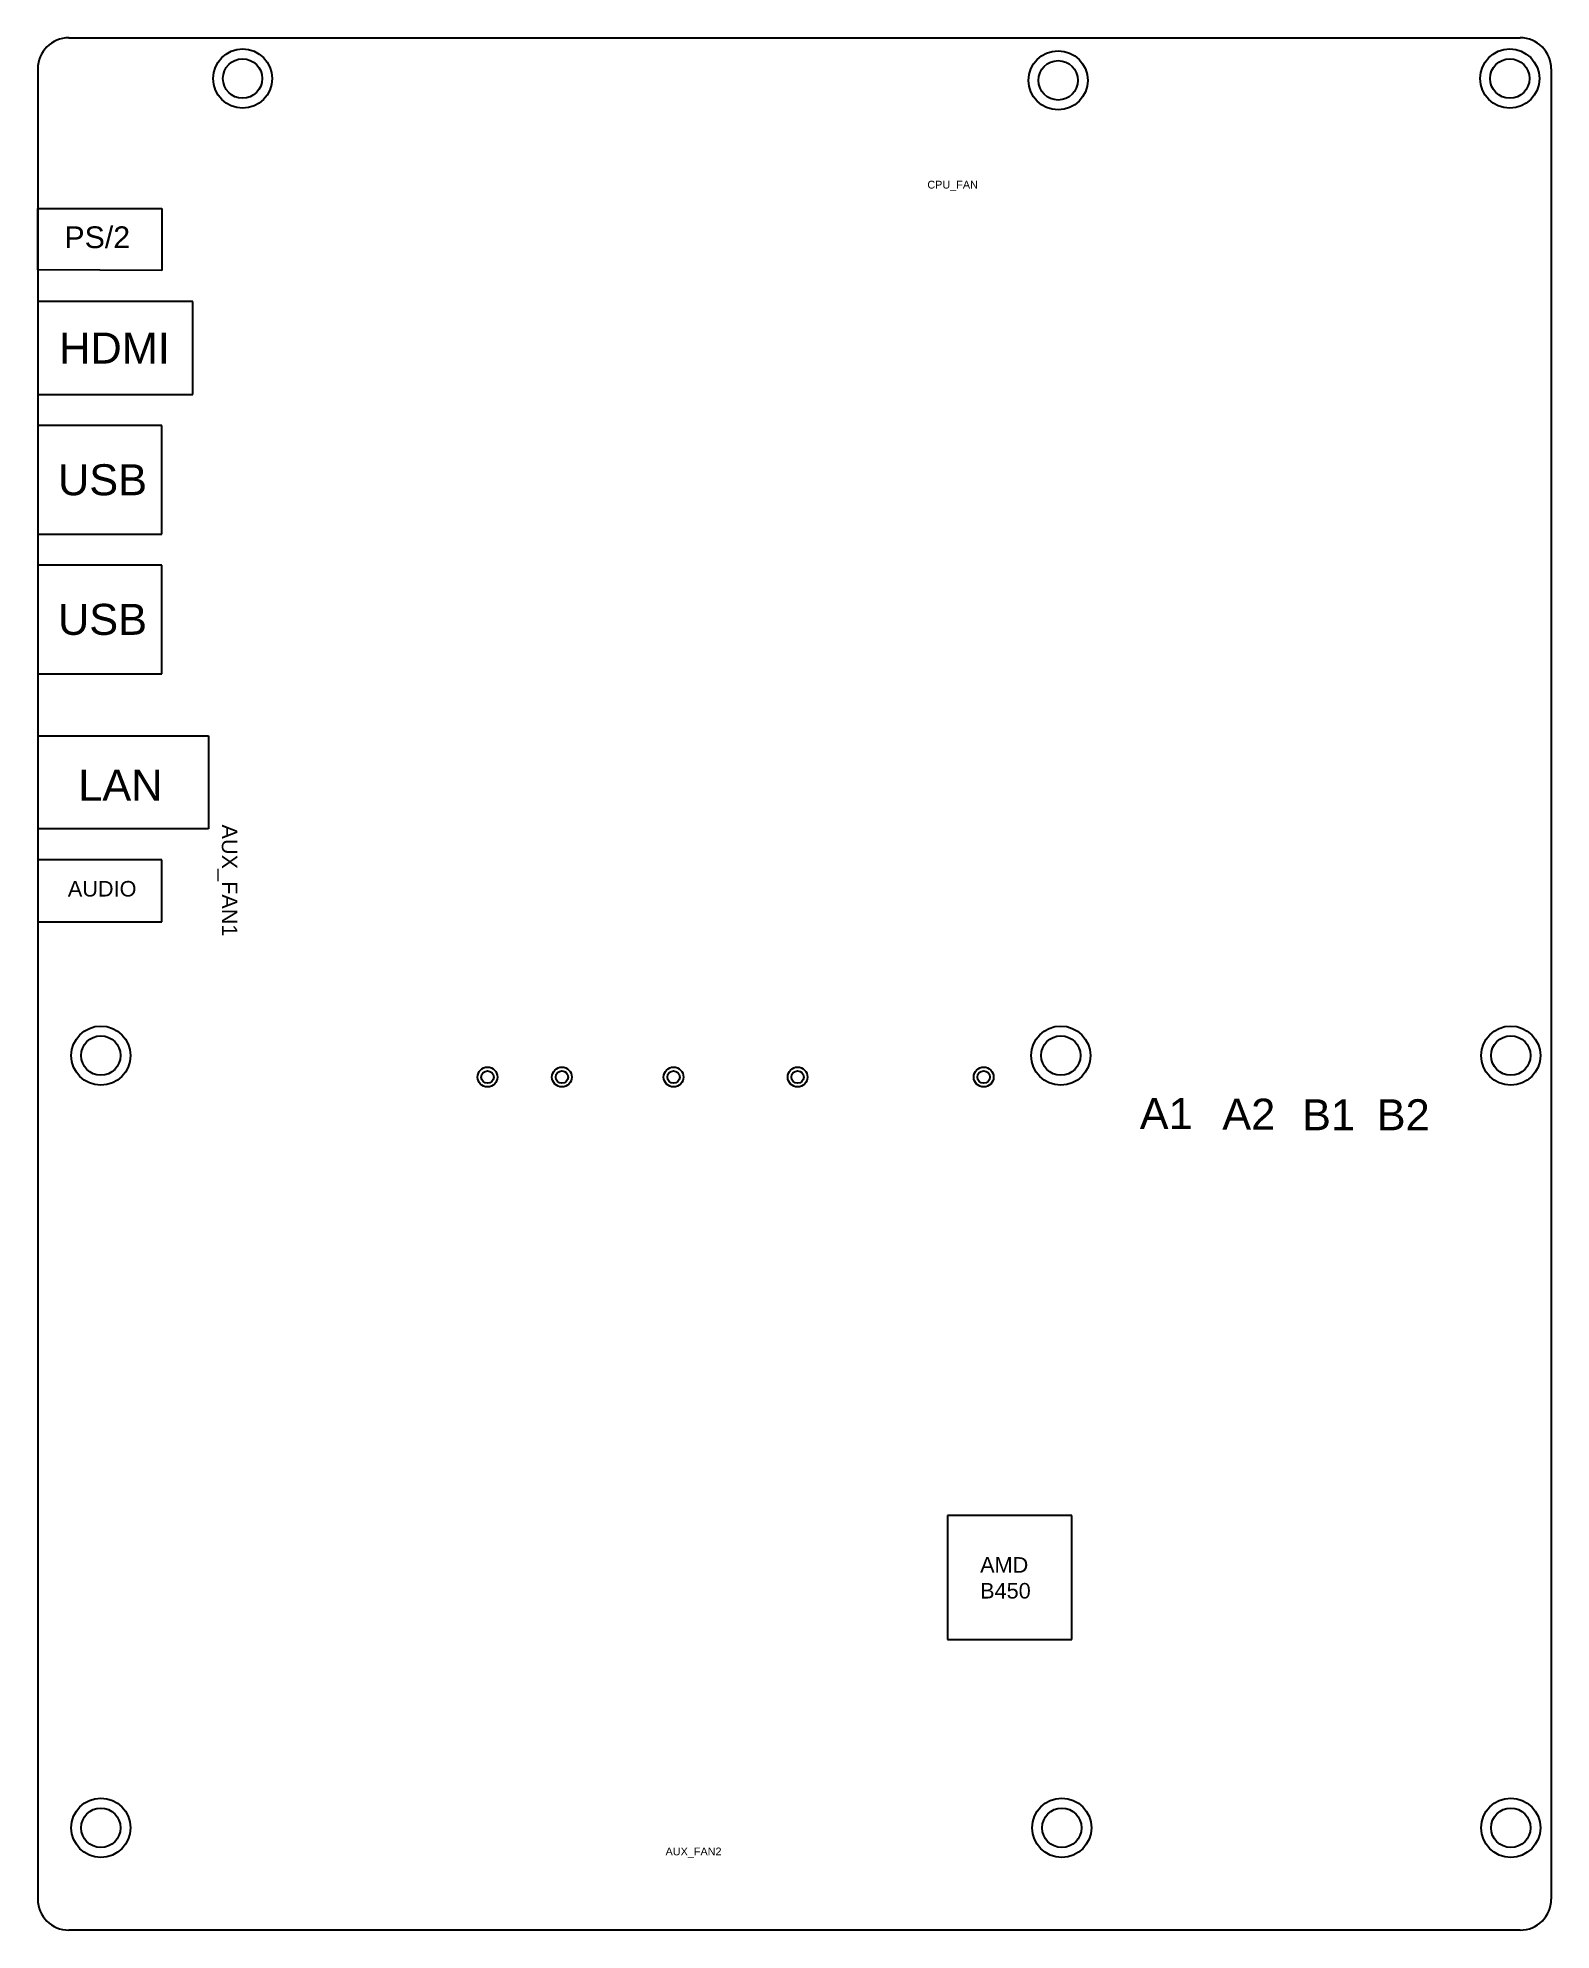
# Model space of a CAD drawing. Header units: centimetres. Extents: x 9.5 to 33.9, y 10.2 to 40.7.
import ezdxf

# ---------------------------------------------------------------- set-up
doc = ezdxf.new("R2010")
doc.units = ezdxf.units.CM
for name, color, linetype in [('auxiliare', 7, 'Continuous'), ('PCB', 130, 'Continuous'), ('Porturi', 50, 'Continuous')]:
    doc.layers.add(name, color=color, linetype=linetype)
doc.layers.add('Linii ajutatoare', color=40, linetype='Continuous', lineweight=0)
doc.layers.add('Note auxiliare', color=253, linetype='Continuous', lineweight=0)
doc.styles.get("Standard").update_dxf_attribs({"font": 'arial.ttf'})

# ---------------------------------------------------------------- blocks, each defined once
blk = doc.blocks.new('Gaura surub stand')
at = {"layer": 'PCB'}
for radius in [0.953, 0.635]:
    blk.add_circle((78, 50), radius, dxfattribs=at)
blk = doc.blocks.new('Gaura surub standuri')
at = {"layer": 'PCB', "xscale": 0.5, "yscale": 0.5, "zscale": 0.5}
blk.add_blockref('Gaura surub stand', (-39, -25), dxfattribs=at)

msp = doc.modelspace()

# ---------------------------------------------------------------- linework, layer by layer
at = {"layer": 'auxiliare'}
for p, q in [((24.202, 16.861), (24.202, 14.861)), ((26.202, 16.861), (24.202, 16.861)), ((26.202, 14.861), (26.202, 16.861)), ((24.202, 14.861), (26.202, 14.861))]:
    msp.add_line(p, q, dxfattribs=at)
for centre, radius in [((16.783, 23.929), 0.16), ((16.783, 23.929), 0.1), ((17.983, 23.929), 0.16), ((17.983, 23.929), 0.1), ((19.783, 23.929), 0.16), ((19.783, 23.929), 0.1), ((21.783, 23.929), 0.16), ((21.783, 23.929), 0.1), ((24.783, 23.929), 0.16), ((24.783, 23.929), 0.1)]:
    msp.add_circle(centre, radius, dxfattribs=at)
at = {"layer": 'PCB'}
for p, q in [((10.033, 40.679), (33.433, 40.679)), ((9.533, 40.179), (9.533, 10.679)), ((33.933, 40.179), (33.933, 10.679)), ((33.433, 10.179), (10.033, 10.179))]:
    msp.add_line(p, q, dxfattribs=at)
for centre, start, end in [((10.033, 40.179), 90, 180), ((33.433, 40.179), 0, 90), ((10.033, 10.679), 180, 270), ((33.433, 10.679), 270, 0)]:
    msp.add_arc(centre, 0.5, start, end, dxfattribs=at)
at = {"layer": 'Porturi'}
for p, q in [((9.533, 37.929), (11.533, 37.929)), ((9.533, 36.937), (9.533, 37.929)), ((11.533, 37.929), (11.533, 36.929)), ((11.533, 36.929), (9.533, 36.937)), ((9.533, 36.429), (9.533, 34.929)), ((12.033, 36.429), (9.533, 36.429)), ((12.033, 34.929), (12.033, 36.429)), ((9.533, 34.929), (12.033, 34.929)), ((9.533, 34.429), (9.533, 32.679)), ((11.533, 34.429), (9.533, 34.429)), ((11.533, 32.679), (11.533, 34.429)), ((9.533, 32.679), (11.533, 32.679)), ((11.533, 32.179), (9.533, 32.179)), ((9.533, 32.179), (9.533, 30.429)), ((11.533, 30.429), (11.533, 32.179)), ((9.533, 30.429), (11.533, 30.429)), ((9.533, 29.429), (12.283, 29.429)), ((9.533, 29.429), (9.533, 27.929)), ((12.283, 29.429), (12.283, 27.929)), ((11.533, 27.929), (9.533, 27.929)), ((12.283, 27.929), (11.533, 27.929)), ((11.533, 27.429), (9.533, 27.429)), ((9.533, 27.429), (9.533, 26.429)), ((11.533, 26.429), (11.533, 27.429)), ((9.533, 26.429), (11.533, 26.429))]:
    msp.add_line(p, q, dxfattribs=at)

# ---------------------------------------------------------------- block references
at = {"layer": 'Linii ajutatoare'}
msp.add_blockref('Gaura surub standuri', (12.835, 40.023), dxfattribs=at)
at = {"layer": 'PCB'}
for p in [(25.984, 39.994), (33.266, 40.023), (10.549, 24.275), (26.027, 24.275), (33.282, 24.275), (10.549, 11.829), (26.043, 11.829), (33.282, 11.829)]:
    msp.add_blockref('Gaura surub standuri', p, dxfattribs=at)

# ---------------------------------------------------------------- texts
at = {"layer": 'auxiliare'}
for s, p in [('CPU_FAN', (23.875, 38.25)), ('AUX_FAN2', (19.654, 11.385))]:
    msp.add_text(s, height=0.125, dxfattribs=at).set_placement(p)
msp.add_text('AUX_FAN1', height=0.25, rotation=270, dxfattribs=at).set_placement((12.5, 28))
at = {"layer": 'auxiliare', "insert": (24.726, 16.191), "char_height": 0.25, "attachment_point": 1}
msp.add_mtext_dynamic_manual_height_columns('{\\fArial|b0|i0|c238|p34;AMD\\PB450}', width=1.34233, gutter_width=1.25, heights=[0], dxfattribs=at)
at = {"layer": 'Note auxiliare'}
for s, p in [('A1', (27.299, 23.09)), ('A2', (28.63, 23.081)), ('B1', (29.916, 23.071)), ('B2', (31.12, 23.071))]:
    msp.add_text(s, height=0.5, dxfattribs=at).set_placement(p)
at = {"layer": 'Porturi'}
for s, height, p in [('PS/2', 0.35, (9.961, 37.29)), ('HDMI', 0.5, (9.877, 35.429)), ('LAN', 0.5, (10.185, 28.384))]:
    msp.add_text(s, height=height, dxfattribs=at).set_placement(p)
at = {"layer": 'Porturi', "attachment_point": 1}
for s, width, gutter_width, heights, insert, char_height in [('{\\fArial|b0|i0|c238|p34;USB}', 1.40645, 2.5, [0.26], (9.858, 33.806), 0.5), ('{\\fArial|b0|i0|c238|p34;USB}', 1.40645, 2.5, [0.26], (9.858, 31.556), 0.5), ('AUDIO', 0.72771, 1.25, [0], (10.017, 27.089), 0.25)]:
    msp.add_mtext_dynamic_manual_height_columns(s, width=width, gutter_width=gutter_width, heights=heights, dxfattribs=dict(at, insert=insert, char_height=char_height))

doc.saveas('drawing.dxf')
